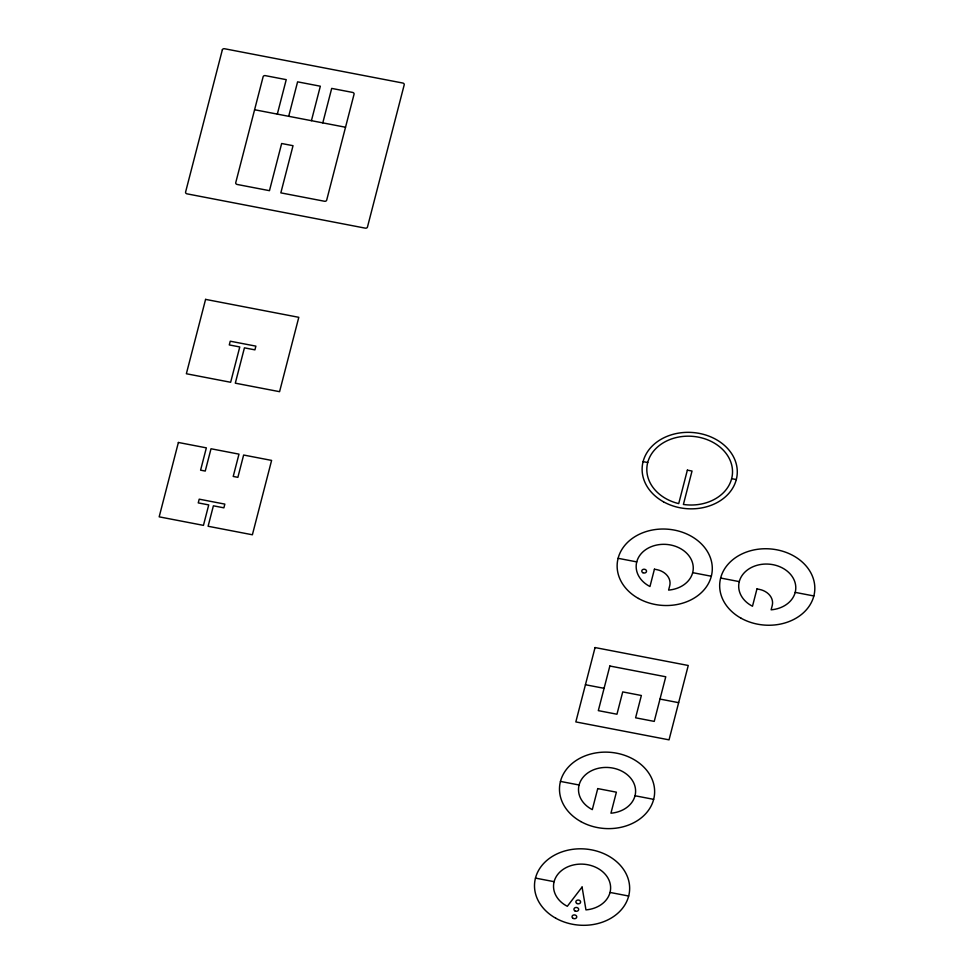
<?xml version="1.0" encoding="UTF-8"?>
<svg xmlns="http://www.w3.org/2000/svg" width="974" height="974" viewBox="0 0 974 974"><rect width="100%" height="100%" fill="white"/><g stroke="black" fill="none" stroke-linecap="round" stroke-linejoin="round"><path stroke-width="1.46" d="M277.322 114.116L286.234 79.649L265.318 75.631A1.863 1.485 4.3 0 0 263.126 76.727L235.745 182.662A1.863 1.485 4.3 0 0 237.193 184.463L269.469 190.673L281.656 143.507L293.028 145.698L280.841 192.864L324.488 201.253A1.863 1.485 4.3 0 0 326.68 200.157L354.061 94.222A1.863 1.485 4.3 0 0 352.612 92.42L331.696 88.403L322.796 122.87M288.694 116.308L297.594 81.84L320.336 86.211L311.424 120.679M254.591 109.745L345.526 127.241M643.096 461.627L647.759 462.528M731.644 478.66L736.307 479.561M618.113 558.309L636.753 561.888M692.672 572.651L711.324 576.243M720.638 578.032L739.278 581.624M795.21 592.375L813.85 595.966M585.435 684.734L604.075 688.314M660.007 699.076L678.647 702.668M560.452 781.416L579.092 784.995M635.024 795.758L653.664 799.35M535.469 878.098L554.109 881.677M610.041 892.44L628.68 896.031M222.34 49.844L185.596 192.048A1.863 1.485 4.3 0 0 187.032 193.85L365.274 228.147A1.863 1.485 4.3 0 0 367.466 227.039L404.21 84.835A1.863 1.485 4.3 0 0 402.773 83.034L224.531 48.737A1.863 1.485 4.3 0 0 222.34 49.844M205.587 299.383L186.363 373.748L230.643 382.271L239.774 346.951L229.28 344.93L230.241 341.204L255.882 346.135L254.92 349.861L244.425 347.84L235.306 383.172L279.575 391.682L298.799 317.317L205.587 299.383M178.388 442.476L159.176 516.841L203.444 525.363L208.728 504.909L198.246 502.901L199.207 499.175L224.836 504.106L223.874 507.831L213.391 505.81L208.107 526.264L252.388 534.775L271.6 460.41L243.634 455.028L237.875 477.345L233.212 476.444L238.983 454.14L211.017 448.758L205.246 471.063L200.595 470.174L206.354 447.857L178.388 442.476M595.053 647.552L575.829 721.917L669.041 739.85L688.253 665.486L595.053 647.552M609.846 666.009L598.316 710.63L616.956 714.222L622.727 691.905L641.367 695.497L635.596 717.801L654.236 721.393L665.766 676.772L609.846 666.009M597.744 788.587L592.302 809.625A28.575 22.913 4.3 0 1 588.004 772.784A28.575 22.913 4.3 0 1 632.966 781.44A28.575 22.913 4.3 0 1 610.942 813.205L616.384 792.179L597.744 788.587M654.431 569.193L649.962 586.518A28.575 22.913 4.3 0 1 645.665 549.677A28.575 22.913 4.3 0 1 690.627 558.333A28.575 22.913 4.3 0 1 668.602 590.098L669.71 585.8A16.668 13.368 4.3 0 0 656.768 569.644L654.431 569.193M687.364 470.15L678.72 503.607A42.868 34.37 4.3 0 1 658.229 446.409A42.868 34.37 4.3 0 1 730.086 460.239A42.868 34.37 4.3 0 1 683.395 504.459L692.027 471.039L687.364 470.15M756.956 588.929L752.488 606.242A28.575 22.913 4.3 0 1 748.19 569.4A28.575 22.913 4.3 0 1 793.153 578.057A28.575 22.913 4.3 0 1 771.128 609.821L772.236 605.524A16.668 13.368 4.3 0 0 759.294 589.367L756.956 588.929M582.075 887.058L567.318 906.295A28.575 22.913 4.3 0 1 563.021 869.465A28.575 22.913 4.3 0 1 607.983 878.122A28.575 22.913 4.3 0 1 585.958 909.886L582.075 887.058M663.452 501.78A47.629 38.193 4.3 0 0 737.196 474.18A47.629 38.193 4.3 0 0 668.444 435.816A47.629 38.193 4.3 0 0 663.452 501.78M638.469 598.462A47.629 38.193 4.3 0 0 712.213 570.861A47.629 38.193 4.3 0 0 643.461 532.498A47.629 38.193 4.3 0 0 638.469 598.462M642.84 572.688A2.386 1.911 4.3 0 0 646.529 571.3A2.386 1.911 4.3 0 0 643.084 569.388A2.386 1.911 4.3 0 0 642.84 572.688M580.821 821.569A47.629 38.193 4.3 0 0 654.552 793.968A47.629 38.193 4.3 0 0 585.8 755.605A47.629 38.193 4.3 0 0 580.821 821.569M555.837 918.251A47.629 38.193 4.3 0 0 629.569 890.638A47.629 38.193 4.3 0 0 560.817 852.287A47.629 38.193 4.3 0 0 555.837 918.251M575.001 910.934A2.386 1.911 4.3 0 0 578.69 909.546A2.386 1.911 4.3 0 0 575.244 907.634A2.386 1.911 4.3 0 0 575.001 910.934M576.925 903.495A2.386 1.911 4.3 0 0 580.614 902.107A2.386 1.911 4.3 0 0 577.168 900.195A2.386 1.911 4.3 0 0 576.925 903.495M573.077 918.36A2.386 1.911 4.3 0 0 576.766 916.984A2.386 1.911 4.3 0 0 573.333 915.073A2.386 1.911 4.3 0 0 573.077 918.36M741.007 618.186A47.629 38.193 4.3 0 0 814.739 590.585A47.629 38.193 4.3 0 0 745.987 552.221A47.629 38.193 4.3 0 0 741.007 618.186"/></g></svg>
